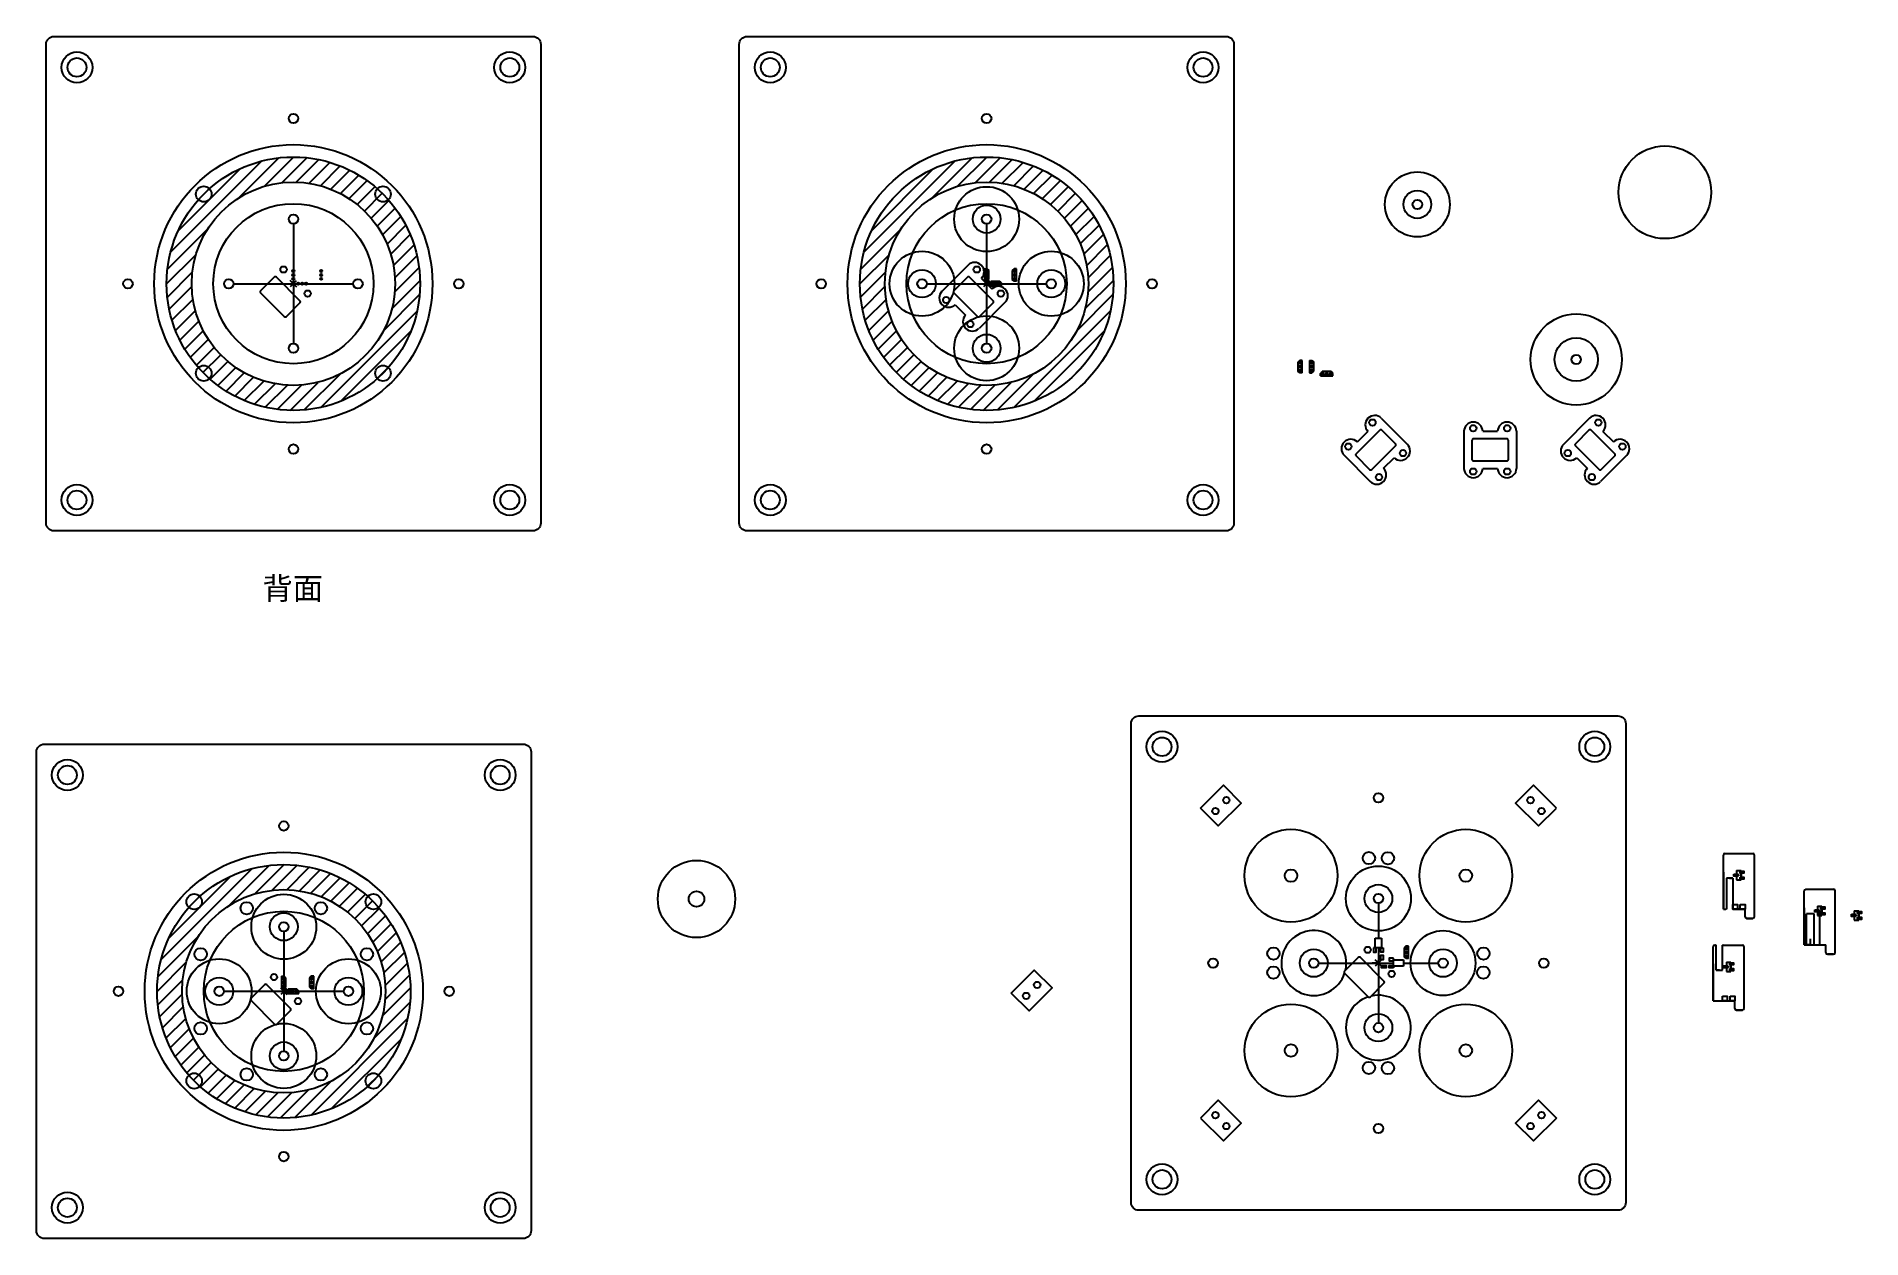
# Model space of a CAD drawing. Header units: millimetres. Extents: x 46 to 636, y -127 to 262.
import ezdxf

# ---------------------------------------------------------------- set-up
doc = ezdxf.new("R2010")
doc.units = ezdxf.units.MM

msp = doc.modelspace()

# ---------------------------------------------------------------- hatches: boundary and pattern name
h = msp.add_hatch()
h.set_pattern_fill('ANSI31', color=256)
h.paths.add_polyline_path([(87.74, 182.11, 1), (169.74, 182.11, 1)])
h.paths.add_polyline_path([(161.64, 182.11, -1), (95.84, 182.11, -1)], flags=16)
h.paths.add_polyline_path([(154.64, 182.11, -1), (102.84, 182.11, -1)], flags=0)
h = msp.add_hatch()
h.set_pattern_fill('ANSI31', color=256)
h.set_pattern_definition([(45, (224.2573, 0), (-2.245064, 2.245064), [])])
h.paths.add_polyline_path([(312, 182.11, 1), (394, 182.11, 1)])
h.paths.add_polyline_path([(385.9, 182.11, -1), (320.1, 182.11, -1)], flags=16)
h.paths.add_polyline_path([(378.9, 182.11, -1), (327.1, 182.11, -1)], flags=0)
h = msp.add_hatch()
h.set_pattern_fill('ANSI31', color=256)
h.set_pattern_definition([(45, (-3.1, -228.9877), (-2.245064, 2.245064), [])])
h.paths.add_polyline_path([(84.64, -46.88, 1), (166.64, -46.88, 1)])
h.paths.add_polyline_path([(158.54, -46.88, -1), (92.74, -46.88, -1)], flags=16)
h.paths.add_polyline_path([(151.54, -46.88, -1), (99.74, -46.88, -1)], flags=0)

# ---------------------------------------------------------------- linework, layer by layer
for p, q in [((128.74, 201.49), (128.74, 162.74)), ((353, 201.49), (353, 162.74)), ((128.74, 182.11), (127.74, 183.11)), ((128.74, 182.11), (129.74, 183.11)), ((346.99, 188.12), (338.5, 179.64)), ((351.3, 183.81), (354.7, 180.41)), ((353, 182.11), (352, 183.11)), ((352.3, 186.97), (352.3, 182.91)), ((352.3, 186.97), (353.1, 186.97)), ((353, 182.11), (354, 183.11)), ((353.1, 186.97), (353.7, 186.37)), ((353.1, 182.91), (353.7, 183.51)), ((353.7, 183.51), (353.7, 186.37)), ((361.9, 186.97), (361.3, 186.37)), ((361.3, 186.37), (361.3, 183.51)), ((361.9, 182.91), (361.3, 183.51)), ((362.7, 186.97), (361.9, 186.97)), ((362.7, 182.91), (362.7, 186.97)), ((109.37, 182.11), (148.12, 182.11)), ((128.74, 182.11), (127.74, 181.11)), ((128.74, 182.11), (128.74, 182.91)), ((128.74, 182.11), (129.74, 181.11)), ((128.74, 182.11), (129.54, 182.11)), ((333.63, 182.11), (372.38, 182.11)), ((353, 182.11), (352, 181.11)), ((352.3, 182.91), (353.1, 182.91)), ((353, 182.91), (352.81, 182.91)), ((353, 182.11), (353, 182.91)), ((353, 182.11), (354, 181.11)), ((353, 182.11), (353.8, 182.11)), ((353.8, 182.21), (354.4, 182.81)), ((353.8, 181.41), (353.8, 182.21)), ((353.8, 181.41), (357.86, 181.41)), ((357.26, 182.81), (354.4, 182.81)), ((357.86, 182.21), (357.26, 182.81)), ((357.86, 181.41), (357.86, 182.21)), ((362.7, 182.91), (361.9, 182.91)), ((342.82, 175.32), (346.21, 171.93)), ((359.01, 176.1), (350.53, 167.62)), ((454.3, 157.28), (453.7, 156.68)), ((453.7, 156.68), (453.7, 153.82)), ((454.3, 153.22), (453.7, 153.82)), ((455.1, 157.28), (454.3, 157.28)), ((455.1, 153.22), (455.1, 157.28)), ((457.45, 157.28), (457.45, 153.22)), ((457.45, 157.28), (458.25, 157.28)), ((458.25, 157.28), (458.85, 156.68)), ((458.25, 153.22), (458.85, 153.82)), ((458.85, 153.82), (458.85, 156.68)), ((460.97, 153.05), (461.57, 153.65)), ((464.43, 153.65), (461.57, 153.65)), ((465.03, 153.05), (464.43, 153.65)), ((455.1, 153.22), (454.3, 153.22)), ((457.45, 153.22), (458.25, 153.22)), ((460.97, 152.25), (460.97, 153.05)), ((460.97, 152.25), (465.03, 152.25)), ((465.03, 152.25), (465.03, 153.05)), ((480.64, 138.6), (489.13, 130.11)), ((548.07, 138.6), (539.58, 130.11)), ((472.93, 130.89), (476.33, 134.28)), ((507.39, 134.34), (507.39, 122.34)), ((513.49, 134.34), (518.29, 134.34)), ((524.39, 134.34), (524.39, 122.34)), ((552.38, 134.28), (555.77, 130.89)), ((468.62, 126.58), (477.11, 118.09)), ((481.42, 122.4), (484.81, 125.8)), ((543.89, 125.8), (547.29, 122.4)), ((560.09, 126.58), (551.6, 118.09)), ((513.49, 122.34), (518.29, 122.34)), ((591.34, -20.29), (591.34, -2.79)), ((591.84, -2.29), (600.84, -2.29)), ((601.34, -22.79), (601.34, -2.79)), ((591.34, -8.29), (591.34, -20.29)), ((594.34, -10.29), (592.34, -10.29)), ((593.34, -10.29), (592.34, -10.29)), ((592.34, -10.29), (592.34, -20.29)), ((593.34, -10.29), (594.34, -10.29)), ((594.34, -10.29), (594.34, -20.29)), ((595.61, -7.76), (597.06, -7.76)), ((595.61, -7.76), (595.61, -8.94)), ((595.61, -9.64), (595.61, -10.82)), ((595.61, -10.82), (597.06, -10.82)), ((596.34, -9.29), (596.23, -9.18)), ((596.23, -9.18), (596.44, -9.4)), ((596.44, -9.18), (596.23, -9.4)), ((596.34, -9.29), (596.44, -9.18)), ((597.06, -7.99), (597.06, -7.76)), ((597.06, -9.89), (597.06, -8.69)), ((597.06, -8.69), (597.06, -9.89)), ((597.06, -10.82), (597.06, -10.59)), ((617.48, -31.85), (617.48, -14.35)), ((617.98, -13.85), (626.98, -13.85)), ((627.48, -34.35), (627.48, -14.35)), ((479.73, -18.36), (479.73, -29.64)), ((591.34, -20.29), (592.09, -20.29)), ((591.34, -20.29), (592.09, -20.29)), ((592.34, -20.29), (592.09, -20.29)), ((594.34, -20.29), (594.59, -20.29)), ((594.59, -20.29), (596.34, -20.29)), ((594.59, -20.29), (596.84, -20.29)), ((594.59, -20.29), (598.34, -20.29)), ((596.81, -20.29), (595.81, -20.29)), ((598.34, -22.79), (598.34, -20.29)), ((598.84, -23.29), (600.84, -23.29)), ((600.84, -23.29), (598.84, -23.29)), ((617.48, -19.85), (617.48, -31.85)), ((618.23, -31.85), (618.23, -21.85)), ((620.73, -21.85), (618.23, -21.85)), ((620.73, -31.85), (620.73, -21.85)), ((621.76, -19.32), (623.21, -19.32)), ((621.76, -19.32), (621.76, -20.5)), ((621.76, -21.2), (621.76, -22.37)), ((621.76, -22.37), (623.21, -22.37)), ((622.48, -20.85), (622.38, -20.74)), ((622.38, -20.74), (622.59, -20.95)), ((622.59, -20.74), (622.38, -20.95)), ((622.48, -20.85), (622.59, -20.74)), ((622.48, -31.85), (622.48, -20.85)), ((623.21, -19.55), (623.21, -19.32)), ((623.21, -21.45), (623.21, -20.25)), ((623.21, -20.25), (623.21, -21.45)), ((623.21, -22.37), (623.21, -22.15)), ((633.66, -20.79), (635.11, -20.79)), ((633.66, -20.79), (633.66, -21.96)), ((633.66, -22.66), (633.66, -23.84)), ((634.38, -22.31), (634.28, -22.21)), ((634.28, -22.21), (634.49, -22.42)), ((634.49, -22.21), (634.28, -22.42)), ((634.38, -22.31), (634.49, -22.21)), ((635.11, -21.01), (635.11, -20.79)), ((635.11, -21.71), (635.11, -22.91)), ((635.11, -22.91), (635.11, -21.71)), ((635.11, -23.84), (635.11, -23.61)), ((125.64, -27.5), (125.64, -66.25)), ((633.66, -23.84), (635.11, -23.84)), ((478.98, -32.84), (478.18, -32.84)), ((478.73, -32.84), (478.73, -29.64)), ((478.73, -29.64), (480.73, -29.64)), ((479.73, -32.84), (478.73, -32.84)), ((480.73, -32.84), (479.73, -32.84)), ((479.73, -32.84), (479.73, -57.11)), ((480.48, -32.84), (481.28, -32.84)), ((480.73, -29.64), (480.73, -32.84)), ((488.63, -32.23), (488.03, -32.83)), ((488.03, -32.83), (488.03, -35.69)), ((489.43, -32.23), (488.63, -32.23)), ((489.43, -36.29), (489.43, -32.23)), ((588.03, -49.95), (588.03, -32.45)), ((588.53, -31.95), (588.78, -31.95)), ((589.03, -31.95), (588.78, -31.95)), ((589.03, -40.05), (589.03, -31.95)), ((591.03, -40.05), (591.03, -31.95)), ((591.28, -31.95), (591.03, -31.95)), ((591.28, -31.95), (597.53, -31.95)), ((598.03, -52.45), (598.03, -32.45)), ((617.48, -31.85), (624.48, -31.85)), ((617.48, -31.85), (619.48, -31.85)), ((619.48, -31.85), (618.23, -31.85)), ((619.48, -31.85), (619.48, -29.85)), ((619.48, -31.85), (620.73, -31.85)), ((619.48, -31.85), (622.48, -31.85)), ((619.48, -31.85), (622.98, -31.85)), ((619.48, -31.85), (622.48, -31.85)), ((624.48, -34.35), (624.48, -31.85)), ((624.98, -34.85), (626.98, -34.85)), ((626.98, -34.85), (624.98, -34.85)), ((460.36, -37.74), (484.63, -37.74)), ((479.73, -37.74), (477.73, -37.74)), ((479.73, -37.74), (478.73, -36.74)), ((479.73, -37.74), (478.73, -38.74)), ((479.73, -37.74), (480.73, -36.74)), ((479.73, -37.74), (479.73, -36.94)), ((479.73, -37.74), (480.73, -38.74)), ((479.73, -37.74), (480.53, -37.74)), ((484.63, -36.99), (484.63, -36.19)), ((484.63, -37.74), (484.63, -36.74)), ((484.63, -36.74), (487.83, -36.74)), ((484.63, -38.74), (484.63, -37.74)), ((484.63, -38.49), (484.63, -39.29)), ((487.83, -38.74), (484.63, -38.74)), ((487.83, -36.74), (487.83, -38.74)), ((487.83, -37.74), (499.11, -37.74)), ((488.63, -36.29), (488.03, -35.69)), ((489.43, -36.29), (488.63, -36.29)), ((588.03, -37.95), (588.03, -49.95)), ((589.03, -40.05), (591.03, -40.05)), ((590.03, -40.05), (589.03, -40.05)), ((590.03, -40.05), (591.03, -40.05)), ((592.3, -37.43), (593.75, -37.43)), ((592.3, -37.43), (592.3, -38.6)), ((592.3, -39.3), (592.3, -40.48)), ((592.3, -40.48), (593.75, -40.48)), ((593.03, -38.95), (592.92, -38.85)), ((592.92, -38.85), (593.13, -39.06)), ((593.13, -38.85), (592.92, -39.06)), ((593.03, -38.95), (593.13, -38.85)), ((593.75, -37.65), (593.75, -37.43)), ((593.75, -39.55), (593.75, -38.35)), ((593.75, -38.35), (593.75, -39.55)), ((593.75, -40.48), (593.75, -40.25)), ((106.27, -46.88), (145.02, -46.88)), ((125.64, -46.88), (124.64, -45.88)), ((125.64, -46.88), (124.64, -47.88)), ((124.94, -42.01), (124.94, -46.08)), ((124.94, -42.01), (125.74, -42.01)), ((124.94, -46.08), (125.74, -46.08)), ((125.64, -46.08), (125.45, -46.08)), ((125.64, -46.88), (126.64, -45.88)), ((125.64, -46.88), (125.64, -46.08)), ((125.64, -46.88), (126.64, -47.88)), ((125.64, -46.88), (126.44, -46.88)), ((125.74, -42.01), (126.34, -42.61)), ((125.74, -46.08), (126.34, -45.48)), ((126.34, -45.48), (126.34, -42.61)), ((126.44, -46.78), (127.04, -46.18)), ((126.44, -47.58), (126.44, -46.78)), ((129.9, -46.18), (127.04, -46.18)), ((130.5, -46.78), (129.9, -46.18)), ((130.5, -47.58), (130.5, -46.78)), ((134.54, -42.01), (133.94, -42.61)), ((133.94, -42.61), (133.94, -45.48)), ((134.54, -46.08), (133.94, -45.48)), ((135.34, -42.01), (134.54, -42.01)), ((135.34, -46.08), (134.54, -46.08)), ((135.34, -46.08), (135.34, -42.01)), ((126.44, -47.58), (130.5, -47.58)), ((588.03, -49.95), (588.78, -49.95)), ((588.03, -49.95), (588.78, -49.95)), ((588.78, -49.95), (591.28, -49.95)), ((591.28, -49.95), (595.03, -49.95)), ((591.28, -49.95), (593.03, -49.95)), ((591.28, -49.95), (593.53, -49.95)), ((595.03, -52.45), (595.03, -49.95)), ((595.53, -52.95), (597.53, -52.95)), ((597.53, -52.95), (595.53, -52.95))]:
    msp.add_line(p, q)
for points in [[(51.24, 262.11), (206.24, 262.11, -0.414214), (208.74, 259.61), (208.74, 104.61, -0.414214), (206.24, 102.11), (51.24, 102.11, -0.414214), (48.74, 104.61), (48.74, 259.61, -0.414214)], [(275.5, 262.11), (430.5, 262.11, -0.414214), (433, 259.61), (433, 104.61, -0.414214), (430.5, 102.11), (275.5, 102.11, -0.414214), (273, 104.61), (273, 259.61, -0.414214)], [(130.86, 176.6), (123.23, 184.23, 0.414214), (122.52, 184.23), (118.14, 179.85, 0.414214), (118.14, 179.14), (125.77, 171.51, 0.414214), (126.48, 171.51), (130.86, 175.89, 0.414214)], [(355.12, 176.6), (347.48, 184.23, 0.414214), (346.78, 184.23), (342.39, 179.85, 0.414214), (342.39, 179.14), (350.03, 171.51, 0.414214), (350.74, 171.51), (355.12, 175.89, 0.414214)], [(480.15, 134.71), (472.51, 127.07, 0.414214), (472.51, 126.36), (476.89, 121.98, 0.414214), (477.6, 121.98), (485.24, 129.62, 0.414214), (485.24, 130.32), (480.85, 134.71, 0.414214)], [(521.29, 131.94), (510.49, 131.94, 0.414214), (509.99, 131.44), (509.99, 125.24, 0.414214), (510.49, 124.74), (521.29, 124.74, 0.414214), (521.79, 125.24), (521.79, 131.44, 0.414214)], [(556.2, 127.07), (548.56, 134.71, 0.414214), (547.85, 134.71), (543.47, 130.32, 0.414214), (543.47, 129.62), (551.11, 121.98, 0.414214), (551.81, 121.98), (556.2, 126.36, 0.414214)], [(402.23, 42.26), (557.23, 42.26, -0.414214), (559.73, 39.76), (559.73, -115.24, -0.414214), (557.23, -117.74), (402.23, -117.74, -0.414214), (399.73, -115.24), (399.73, 39.76, -0.414214)], [(48.14, 33.12), (203.14, 33.12, -0.414214), (205.64, 30.62), (205.64, -124.38, -0.414214), (203.14, -126.88), (48.14, -126.88, -0.414214), (45.64, -124.38), (45.64, 30.62, -0.414214)], [(481.54, -43.57), (473.9, -35.94, 0.414214), (473.19, -35.94), (468.81, -40.32, 0.414214), (468.81, -41.03), (476.45, -48.66, 0.414214), (477.15, -48.66), (481.54, -44.28, 0.414214)], [(127.76, -52.39), (120.13, -44.75, 0.414214), (119.42, -44.75), (115.04, -49.14, 0.414214), (115.04, -49.85), (122.67, -57.48, 0.414214), (123.38, -57.48), (127.76, -53.1, 0.414214)]]:
    msp.add_lwpolyline(points, format="xyb", close=True)
for points in [[(422.17, 12.4), (429.6, 19.83), (435.37, 14.06), (427.94, 6.63)], [(537.3, 12.4), (529.87, 19.83), (524.1, 14.06), (531.53, 6.63)], [(594.71, -8.94), (595.96, -8.94), (595.96, -9.64), (594.71, -9.64)], [(596.71, -7.99), (597.96, -7.99), (597.96, -8.69), (596.71, -8.69)], [(596.71, -9.89), (597.96, -9.89), (597.96, -10.59), (596.71, -10.59)], [(594.34, -18.77), (595.86, -18.77), (595.86, -20.29), (594.34, -20.29)], [(596.81, -18.77), (598.34, -18.77), (598.34, -20.29), (596.81, -20.29)], [(620.86, -20.5), (622.11, -20.5), (622.11, -21.2), (620.86, -21.2)], [(622.86, -19.55), (624.11, -19.55), (624.11, -20.25), (622.86, -20.25)], [(622.86, -21.45), (624.11, -21.45), (624.11, -22.15), (622.86, -22.15)], [(632.76, -21.96), (634.01, -21.96), (634.01, -22.66), (632.76, -22.66)], [(634.76, -21.01), (636.01, -21.01), (636.01, -21.71), (634.76, -21.71)], [(634.76, -22.91), (636.01, -22.91), (636.01, -23.61), (634.76, -23.61)], [(480.48, -36.74), (480.48, -35.21), (481.28, -35.21), (481.28, -36.74)], [(360.97, -47.43), (368.4, -40), (374.17, -45.77), (366.74, -53.2)], [(480.73, -38.49), (482.26, -38.49), (482.26, -39.29), (480.73, -39.29)], [(591.4, -38.6), (592.65, -38.6), (592.65, -39.3), (591.4, -39.3)], [(593.4, -37.65), (594.65, -37.65), (594.65, -38.35), (593.4, -38.35)], [(593.4, -39.55), (594.65, -39.55), (594.65, -40.25), (593.4, -40.25)], [(591.03, -48.43), (592.55, -48.43), (592.55, -49.95), (591.03, -49.95)], [(593.5, -48.43), (595.03, -48.43), (595.03, -49.95), (593.5, -49.95)], [(422.17, -87.88), (429.6, -95.31), (435.37, -89.54), (427.94, -82.11)], [(537.3, -87.88), (529.87, -95.31), (524.1, -89.54), (531.53, -82.11)]]:
    msp.add_lwpolyline(points, close=True)
for points in [[(478.18, -32.84), (478.18, -34.26), (478.98, -34.26), (478.98, -32.84)], [(481.28, -32.84), (481.28, -34.26), (480.48, -34.26), (480.48, -32.84)], [(484.63, -36.19), (483.21, -36.19), (483.21, -36.99), (484.63, -36.99)], [(484.63, -39.29), (483.21, -39.29), (483.21, -38.49), (484.63, -38.49)]]:
    msp.add_lwpolyline(points)
for centre, radius in [((58.74, 252.11), 5), ((58.74, 252.11), 3.05), ((198.74, 252.11), 5), ((198.74, 252.11), 3.05), ((283, 252.11), 5), ((283, 252.11), 3.05), ((423, 252.11), 5), ((423, 252.11), 3.05), ((128.74, 235.61), 1.52), ((353, 235.61), 1.52), ((128.74, 182.11), 45), ((353, 182.11), 45), ((572.39, 211.69), 15), ((128.74, 182.11), 41), ((353, 182.11), 41), ((128.74, 182.11), 32.9), ((99.75, 211.1), 2.52), ((157.73, 211.1), 2.52), ((353, 182.11), 32.9), ((353, 203.01), 10.5), ((492.33, 207.76), 10.5), ((128.74, 182.11), 25.9), ((353, 182.11), 25.9), ((353, 203.01), 4.5), ((492.33, 207.76), 4.5), ((492.33, 207.76), 1.52), ((128.74, 203.01), 1.52), ((353, 203.01), 1.52), ((332.1, 182.11), 10.5), ((373.9, 182.11), 10.5), ((75.24, 182.11), 1.52), ((107.84, 182.11), 1.52), ((125.56, 186.71), 1.02), ((128.74, 186.21), 0.35), ((128.74, 184.94), 0.35), ((128.74, 183.67), 0.35), ((137.74, 186.21), 0.35), ((137.74, 184.94), 0.35), ((137.74, 183.67), 0.35), ((149.64, 182.11), 1.52), ((182.24, 182.11), 1.52), ((299.5, 182.11), 1.52), ((332.1, 182.11), 4.5), ((332.1, 182.11), 1.52), ((349.82, 186.71), 1.02), ((353, 186.21), 0.35), ((353, 184.94), 0.35), ((353, 183.67), 0.35), ((362, 186.21), 0.35), ((362, 184.94), 0.35), ((362, 183.67), 0.35), ((373.9, 182.11), 4.5), ((373.9, 182.11), 1.52), ((406.5, 182.11), 1.52), ((130.3, 182.11), 0.35), ((131.57, 182.11), 0.35), ((133.34, 178.93), 1.02), ((132.84, 182.11), 0.35), ((339.92, 176.81), 1.02), ((354.56, 182.11), 0.35), ((355.83, 182.11), 0.35), ((357.6, 178.93), 1.02), ((357.1, 182.11), 0.35), ((353, 161.21), 10.5), ((543.73, 157.58), 14.75), ((347.7, 169.03), 1.02), ((353, 161.21), 4.5), ((128.74, 161.21), 1.52), ((353, 161.21), 1.52), ((543.73, 157.58), 7), ((99.75, 153.12), 2.52), ((157.73, 153.12), 2.52), ((454.4, 156.52), 0.35), ((454.4, 155.25), 0.35), ((454.4, 153.98), 0.35), ((458.15, 156.52), 0.35), ((458.15, 155.25), 0.35), ((458.15, 153.98), 0.35), ((543.73, 157.58), 1.52), ((461.73, 152.95), 0.35), ((463, 152.95), 0.35), ((464.27, 152.95), 0.35), ((477.81, 137.18), 1.02), ((510.39, 135.34), 1.02), ((521.39, 135.34), 1.02), ((550.89, 137.18), 1.02), ((128.74, 128.61), 1.52), ((353, 128.61), 1.52), ((470.03, 129.41), 1.02), ((558.67, 129.41), 1.02), ((487.71, 127.28), 1.02), ((540.99, 127.28), 1.02), ((479.93, 119.51), 1.02), ((510.39, 121.34), 1.02), ((521.39, 121.34), 1.02), ((548.77, 119.51), 1.02), ((58.74, 112.11), 5), ((58.74, 112.11), 3.05), ((198.74, 112.11), 5), ((198.74, 112.11), 3.05), ((283, 112.11), 5), ((283, 112.11), 3.05), ((423, 112.11), 5), ((423, 112.11), 3.05), ((409.73, 32.26), 5), ((549.73, 32.26), 5), ((409.73, 32.26), 3.05), ((549.73, 32.26), 3.05), ((55.64, 23.12), 5), ((55.64, 23.12), 3.05), ((195.64, 23.12), 5), ((195.64, 23.12), 3.05), ((427, 11.46), 1.05), ((430.54, 15), 1.05), ((479.73, 15.76), 1.52), ((528.93, 15), 1.05), ((532.47, 11.46), 1.05), ((125.64, 6.62), 1.52), ((451.45, -9.45), 15), ((508.02, -9.45), 15), ((125.64, -46.88), 45), ((125.64, -46.88), 41), ((259.15, -17), 12.5), ((476.65, -3.77), 2), ((482.82, -3.8), 2), ((451.45, -9.45), 2.02), ((479.73, -16.84), 10.5), ((508.02, -9.45), 2.02), ((125.64, -46.88), 32.9), ((96.65, -17.88), 2.52), ((125.64, -25.98), 10.5), ((154.63, -17.88), 2.52), ((259.15, -17), 2.52), ((479.73, -16.84), 4.5), ((479.73, -16.84), 1.52), ((125.64, -46.88), 25.9), ((113.64, -19.98), 2), ((125.64, -25.98), 4.5), ((137.64, -19.98), 2), ((125.64, -25.98), 1.52), ((500.63, -37.74), 10.5), ((98.74, -34.88), 2), ((152.54, -34.88), 2), ((445.79, -34.66), 2), ((458.83, -37.74), 4.5), ((476.23, -33.46), 1.02), ((488.73, -32.99), 0.35), ((488.73, -34.26), 0.35), ((488.73, -35.53), 0.35), ((500.63, -37.74), 4.5), ((513.71, -34.66), 2), ((104.74, -46.88), 10.5), ((122.46, -42.28), 1.02), ((146.54, -46.88), 10.5), ((426.23, -37.74), 1.52), ((445.76, -40.82), 2), ((458.83, -37.74), 1.52), ((484.01, -41.24), 1.02), ((500.63, -37.74), 1.52), ((513.68, -40.82), 2), ((533.23, -37.74), 1.52), ((72.14, -46.88), 1.52), ((104.74, -46.88), 4.5), ((104.74, -46.88), 1.52), ((125.64, -42.78), 0.35), ((125.64, -44.05), 0.35), ((125.64, -45.32), 0.35), ((127.2, -46.88), 0.35), ((128.47, -46.88), 0.35), ((129.74, -46.88), 0.35), ((134.64, -42.78), 0.35), ((134.64, -44.05), 0.35), ((134.64, -45.32), 0.35), ((146.54, -46.88), 4.5), ((146.54, -46.88), 1.52), ((179.14, -46.88), 1.52), ((369.34, -44.83), 1.05), ((130.24, -50.06), 1.02), ((365.8, -48.37), 1.05), ((451.45, -66.02), 15), ((508.02, -66.02), 15), ((98.74, -58.88), 2), ((125.64, -67.78), 10.5), ((152.54, -58.88), 2), ((479.73, -58.64), 4.5), ((479.73, -58.64), 1.52), ((125.64, -67.78), 4.5), ((451.45, -66.02), 2.02), ((508.02, -66.02), 2.02), ((125.64, -67.78), 1.52), ((476.65, -71.68), 2), ((482.82, -71.71), 2), ((96.65, -75.87), 2.52), ((113.64, -73.78), 2), ((137.64, -73.78), 2), ((154.63, -75.87), 2.52), ((427, -86.94), 1.05), ((532.47, -86.94), 1.05), ((430.54, -90.48), 1.05), ((479.73, -91.24), 1.52), ((528.93, -90.48), 1.05), ((125.64, -100.38), 1.52), ((409.73, -107.74), 5), ((409.73, -107.74), 3.05), ((549.73, -107.74), 5), ((549.73, -107.74), 3.05), ((55.64, -116.88), 5), ((195.64, -116.88), 5), ((55.64, -116.88), 3.05), ((195.64, -116.88), 3.05)]:
    msp.add_circle(centre, radius)
for centre, radius, start, end in [((349.11, 185.93), 3.05, 315.93919, 134.06081), ((340.7, 177.52), 3.05, 135.93919, 314.06081), ((356.82, 178.22), 3.05, 315.93919, 134.06081), ((348.4, 169.81), 3.05, 135.93919, 314.06081), ((478.52, 136.41), 3.05, 45.93919, 224.06081), ((510.44, 134.29), 3.05, 0.93919, 179.06081), ((521.34, 134.29), 3.05, 0.93919, 179.06081), ((550.19, 136.41), 3.05, 315.93919, 134.06081), ((470.81, 128.7), 3.05, 45.93919, 224.06081), ((486.93, 127.99), 3.05, 225.93919, 44.06081), ((541.77, 127.99), 3.05, 135.93919, 314.06081), ((557.89, 128.7), 3.05, 315.93919, 134.06081), ((479.23, 120.28), 3.05, 225.93919, 44.06081), ((510.44, 122.39), 3.05, 180.93919, 359.06081), ((521.34, 122.39), 3.05, 180.93919, 359.06081), ((549.48, 120.28), 3.05, 135.93919, 314.06081), ((591.84, -2.79), 0.5, 90, 180), ((600.84, -2.79), 0.5, 0, 90), ((617.98, -14.35), 0.5, 90, 180), ((626.98, -14.35), 0.5, 0, 90), ((598.84, -22.79), 0.5, 180, 270), ((600.84, -22.79), 0.5, 270, 0), ((458.83, -37.74), 10.5, 347.26646, 341.76534), ((588.53, -32.45), 0.5, 90, 180), ((597.53, -32.45), 0.5, 0, 90), ((624.98, -34.35), 0.5, 180, 270), ((626.98, -34.35), 0.5, 270, 0), ((479.73, -58.64), 10.5, 108.23466, 102.73354), ((595.53, -52.45), 0.5, 180, 270), ((597.53, -52.45), 0.5, 270, 0)]:
    msp.add_arc(centre, radius, start, end)

# ---------------------------------------------------------------- texts
at = {"insert": (118.74, 87.12), "char_height": 7.1928, "attachment_point": 1}
msp.add_mtext_dynamic_manual_height_columns('{\\fSimSun|b0|i0|c134|p2;背面}', width=161.2794, gutter_width=35.96, heights=[0], dxfattribs=at)

doc.saveas('drawing.dxf')
